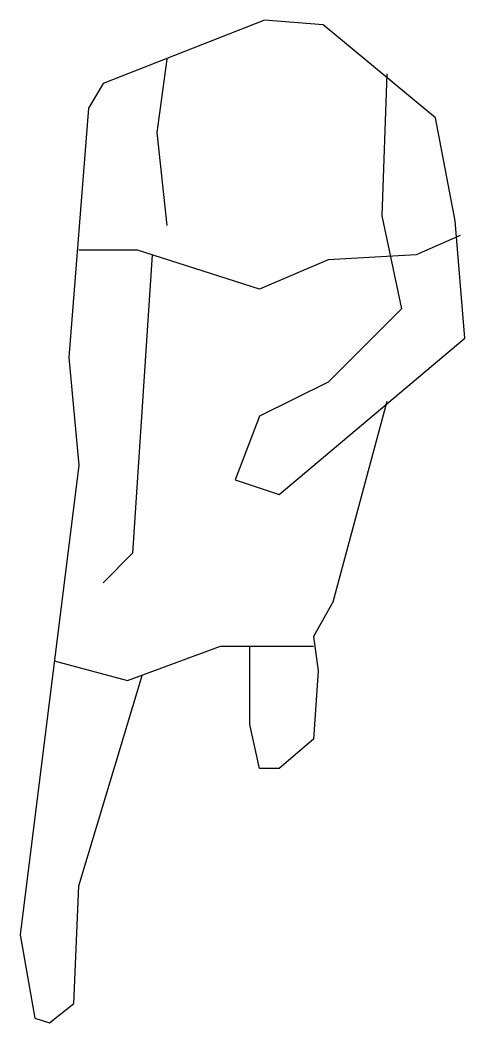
# Model space of a CAD drawing. Extents: x -0.25 to 0.2, y -1.01 to 0.
import ezdxf

# ---------------------------------------------------------------- set-up
doc = ezdxf.new("R2010")
doc.units = 0
doc.layers.add('LINES', color=7, linetype='CONTINUOUS')

msp = doc.modelspace()

# ---------------------------------------------------------------- linework, layer by layer
at = {"layer": 'LINES'}
for points in [[(0.1177, -0.0534), (0.1128, -0.1964), (0.1325, -0.2901), (0.0586, -0.3641), (-0.0105, -0.3986), (-0.0351, -0.4627), (0.0093, -0.4775), (0.1966, -0.3197), (0.1868, -0.2014), (0.167, -0.0978), (0.0536, -0.0041), (-0.0055, 0.0008), (-0.1683, -0.0633), (-0.1831, -0.088), (-0.2028, -0.3394), (-0.1929, -0.4479), (-0.2521, -0.9213), (-0.2373, -1.0051), (-0.2225, -1.01), (-0.1978, -0.9903), (-0.1929, -0.872), (-0.1288, -0.6599)], [(-0.1042, -0.0386), (-0.114, -0.1126), (-0.1042, -0.2063)], [(0.1917, -0.2162), (0.1473, -0.2359), (0.0586, -0.2408), (-0.0105, -0.2704), (-0.1337, -0.231), (-0.1929, -0.231)], [(-0.1189, -0.2359), (-0.1387, -0.5367), (-0.1683, -0.5663)], [(0.1177, -0.3838), (0.0635, -0.586), (0.0438, -0.6205), (0.0487, -0.655), (0.0438, -0.724), (0.0093, -0.7536), (-0.0105, -0.7536), (-0.0203, -0.7093), (-0.0203, -0.6304)], [(-0.2176, -0.6452), (-0.1436, -0.6649), (-0.0499, -0.6304), (0.0438, -0.6304)]]:
    msp.add_lwpolyline(points, dxfattribs=at)

doc.saveas('drawing.dxf')
